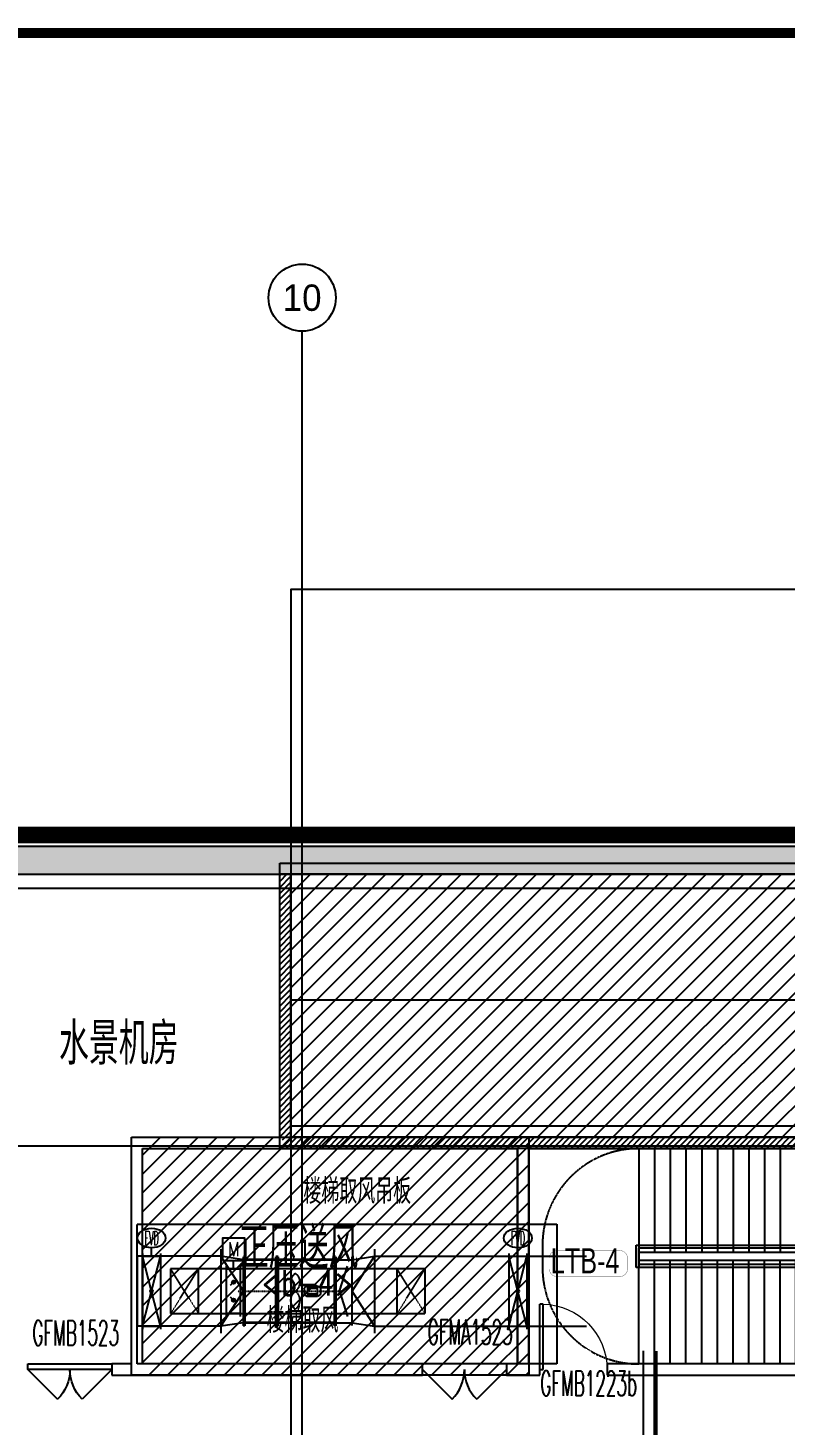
# Model space of a CAD drawing. Extents: x -12047294 to -5625356, y -1456591 to -622873.
# Drawn here: x -6041836 to -6028305, y -668914 to -643954 of the extents above; entities that cross this region are included whole.
import ezdxf
from ezdxf.enums import TextEntityAlignment as Align
from ezdxf.xclip import XClip

# ---------------------------------------------------------------- set-up
doc = ezdxf.new("R2010")
doc.units = 0
doc.header["$LTSCALE"] = 10
doc.header["$MEASUREMENT"] = 0
doc.header["$XCLIPFRAME"] = 2
for name, pattern in [('__DASH', [0.35, 0.25, -0.1]), ('CONTINOUS', [0]), ('DASH', [0.35, 0.25, -0.1]), ('DASHDOT', [1, 0.5, -0.25, 0, -0.25]), ('DASHDOT2', [0.5, 0.25, -0.125, 0, -0.125]), ('DOTE', [2.4200000000000004, 2, -0.2, 0.02, -0.2]), ('HIDDEN', [0.375, 0.25, -0.125])]:
    doc.linetypes.add(name, pattern=pattern)
for name, color, linetype in [('A-COLUMN', 10, 'Continuous'), ('A-DIMAXIS', 3, 'Continuous'), ('A-DIMIDEN', 211, 'Continuous'), ('A-DIMLEAD', 130, 'Continuous'), ('A-DIMSYMB', 3, 'Continuous'), ('A-DOORWIN', 151, 'Continuous'), ('A-FireH', 6, 'Continuous'), ('A-HOLE', 30, 'Continuous'), ('A-STAIR', 152, 'Continuous'), ('A-STAIRS', 150, 'Continuous'), ('A-stru-conc', 1, 'Continuous'), ('A-TEXTDOOR', 181, 'Continuous'), ('A-TextNum', 211, 'Continuous'), ('A-TextRoom', 7, 'Continuous'), ('A-TEXTROOM-AREA', 33, 'Continuous'), ('A-TK', 7, 'Continuous'), ('A-WALL', 2, 'Continuous'), ('A-吊板', 73, 'DASH'), ('AXIS_TEXT', 7, 'Continuous'), ('A用地红线', 10, 'Continuous'), ('DOTE', 9, 'DOTE'), ('PUB_HATCH', 252, 'Continuous'), ('STAIR', 5, 'Continuous'), ('图框', 7, 'Continuous')]:
    doc.layers.add(name, color=color, linetype=linetype)
for name, color, linetype, lineweight in [('M-A-EQUIP', 156, 'Continuous', 35), ('M-A-EQUIP-MID', 156, 'DASHDOT2', 25), ('M-A-EQUIP-OTH', 156, 'CONTINOUS', 25), ('M-DAMP-E', 156, 'Continuous', 25), ('M-DAMP-M', 156, 'Continuous', 25), ('M-DAMP-SC', 156, 'Continuous', 25), ('M-DUCT-FL', 156, 'Continuous', 25), ('M-DUCT-SC', 156, 'Continuous', 20), ('M-DUCT-SX', 156, 'Continuous', 25), ('M-EQUIP-OTH', 156, 'CONTINOUS', 25)]:
    doc.layers.add(name, color=color, linetype=linetype, lineweight=lineweight)
doc.styles.add('_TCH_AXIS', font='tjromand.shx', dxfattribs={"bigfont": 'tjhts.shx'})
doc.styles.add('_TCH_DIM', font='tjromans.shx', dxfattribs={"width": 0.8, "bigfont": 'tjhztxt.shx'})
doc.styles.add('_TCH_WINDOW', font='tjromans.shx', dxfattribs={"width": 0.7, "height": 3.5, "bigfont": 'tjhztxt.shx'})
doc.styles.add('COMPLEX', font='COMPLEX')
doc.styles.add('M-HT', font='tjromant.shx', dxfattribs={"width": 0.8, "bigfont": 'tjhts.shx'})
doc.styles.add('TKZ1_tjhts.shx', font='tjromant.shx', dxfattribs={"bigfont": 'tjhts.shx'})
doc.styles.add('房间功能', font='tjromand.shx', dxfattribs={"width": 0.75, "bigfont": 'tjhts.shx'})
doc.styles.add('注解汉字', font='tjromans.shx', dxfattribs={"width": 0.75, "bigfont": 'tjhztxt.shx'})
pattern_1 = [(45, (0, 0), (-168.3798022700466, 168.3798022700466), [])]
pattern_2 = [(45, (0, 53.85340499999999), (-53.03302980219449, 53.0330298021945), [])]

# ---------------------------------------------------------------- blocks, each defined once
blk = doc.blocks.new('fdsfasd4#$$$')
at = {"layer": 'PUB_HATCH'}
blk.add_hatch(color=256, dxfattribs=at).paths.add_polyline_path([(10143156.14768419, -2074209.301790734), (10143656.14768426, -2074709.301790845), (10182014.72691251, -2074709.301798658), (10182091.44980804, -2074209.301798674)])
at = {"layer": 'A-COLUMN'}
for p, q in [((10143156.14768419, -2074209.301790734), (10182091.44980804, -2074209.301798674)), ((10143656.14768426, -2074709.301790845), (10182014.72691251, -2074709.301798658))]:
    blk.add_line(p, q, dxfattribs=at)
blk = doc.blocks.new('fsrfwRW354TG45')
at = {"layer": 'STAIR', "color": 6}
for p, q in [((1852619.064021462, -313662.1330840075), (1835169.434827435, -313662.5183484168)), ((1852619.111628881, -315912.1330826121), (1835169.482854088, -315912.51834748)), ((1852619.159239442, -318162.1330822145), (1835169.530881669, -318162.5183463375))]:
    blk.add_line(p, q, dxfattribs=at)
blk = doc.blocks.new('A$C6D047567')
at = {"layer": 'A-DIMSYMB', "color": 253, "linetype": 'DASH'}
blk.add_lwpolyline([(-19868.00509735197, -4856.72444509773, 0, 0, 0), (-19868.00509735197, -4046.72444509773, 120, 0, 0), (-19868.00509735197, -3596.72444509773, 0, 0, 0)], format="xyseb", dxfattribs=at)
at = {"layer": 'A-DIMSYMB', "color": 0}
blk.add_lwpolyline([(-35809.39733933471, -5675.001735761063, 0, 0, 0), (-39804.39733933471, -5675.001735756756, 0, 0, 0), (-39804.39733933657, -7475.001735756756, 0, 0, 0), (-35139.39733933657, -7475.001735761747, 120, 0, 0), (-34689.39733933658, -7475.001735762226, 0, 0, 0)], format="xyseb", dxfattribs=at)
at = {"layer": 'A-STAIR', "color": 253, "linetype": 'DASH'}
for p, q in [((-18900.03120825812, 249.8913344558096), (-22550.03120825812, 249.8913344595349)), ((-22550.03120825812, 249.8913344595349), (-22550.00509735197, -4649.999998052488)), ((-20750.00509734731, -500.2244453220628), (-20750.03768185619, 249.8848608934786)), ((-20675.03120824881, 249.891334235901), (-20675.00509734172, -4730.224445322179)), ((-20625.03120824881, 249.8913344582543), (-20625.00509734173, -4780.224445322295)), ((-18900.00509734731, -500.2244451014558), (-18900.03120825812, 249.8913344558096)), ((-20750.00509734731, -449.9999980542343), (-20750.00509735011, -4649.999998054234)), ((-18900.00509734731, -449.9999980551656), (-20750.00509734731, -449.9999980542343)), ((-18900.00509734731, -729.9999980551655), (-20750.00509734731, -729.9999980542343)), ((-18900.00509734731, -500.2244451014558), (-18899.99999985006, -6890.923893003258)), ((-18900.00509734731, -1009.999998055165), (-20750.00509734731, -1009.999998054234)), ((-18900.00509734824, -1289.999998055165), (-20750.00509734824, -1289.999998054234)), ((-18900.00509734824, -1569.999998055165), (-20750.00509734824, -1569.999998054234)), ((-18900.00509734824, -1849.999998055166), (-20750.00509734824, -1849.999998054234)), ((-18900.00509734824, -2129.999998055166), (-20750.00509734824, -2129.999998054234)), ((-18900.00509734824, -2409.999998055166), (-20750.00509734824, -2409.999998054234)), ((-18900.00509734917, -2689.999998055166), (-20750.00509734918, -2689.999998054235)), ((-18900.00509734917, -2969.999998055166), (-20750.00509734918, -2969.999998054234)), ((-19568.92326618172, -3249.999998054933), (-20750.00509734918, -3249.999998054234)), ((-18900.00509734917, -3249.999998055166), (-19568.92326618172, -3249.999998054933)), ((-20061.56775040459, -3529.9999980547), (-20750.00509734918, -3529.999998054235)), ((-18900.00509734917, -3529.999998055166), (-19901.84914392792, -3529.9999980547)), ((-18900.00509734917, -3809.999998055166), (-20750.00509734918, -3809.999998054234)), ((-18900.0050973501, -4089.999998055165), (-20750.00509735011, -4089.999998054234)), ((-18900.0050973501, -4369.999998055166), (-20750.00509735011, -4369.999998054234)), ((-21149.98855653498, -4649.999998054933), (-22549.98855653498, -4649.999998053768)), ((-22549.98855653685, -6890.931253217859), (-22549.98855653498, -4649.999998053768)), ((-20675.00509734172, -4730.224445322179), (-22549.98855653498, -4730.224445319618)), ((-22474.98855654523, -4730.224445095983), (-20750.00509735197, -4730.224445100524)), ((-22269.98855653685, -6890.931253218091), (-22269.98855653498, -4649.999998054002)), ((-21989.98855653685, -6890.931253218325), (-21989.98855653498, -4649.999998054234)), ((-21709.98855653685, -6890.931253218559), (-21709.98855653498, -4649.999998054467)), ((-21429.98855653685, -6890.931253218791), (-21429.98855653498, -4649.9999980547)), ((-21149.98855653685, -6890.931253219023), (-21149.98855653498, -4649.999998054933)), ((-18900.0050973501, -4649.999998055165), (-20750.00509735011, -4649.999998054234)), ((-20625.00509734173, -4780.224445322295), (-22549.98855653498, -4780.224445319501)), ((-21149.98855653685, -6890.931253219023), (-22549.98855653685, -6890.931253217859)), ((-21149.98855653685, -6890.931253219023), (-18899.99999985006, -6890.923893003258))]:
    blk.add_line(p, q, dxfattribs=at)
at = {"layer": 'A-STAIR', "color": 0}
for p, q in [((-39029.39733933378, -4650.00173575757), (-35949.39733933378, -4650.001735760674)), ((-39029.39733933378, -4650.00173575757), (-39029.39733933564, -6500.001735757571)), ((-38749.39733933378, -4650.001735757853), (-38749.39733933564, -6500.001735757853)), ((-38469.39733933378, -4650.001735758135), (-38469.39733933565, -6500.001735758134)), ((-38189.39733933378, -4650.001735758417), (-38189.39733933564, -6500.001735758416)), ((-37909.39733933378, -4650.001735758698), (-37909.39733933564, -6500.0017357587)), ((-37629.39733933378, -4650.00173575898), (-37629.39733933564, -6500.00173575898)), ((-37349.39733933378, -4650.001735759262), (-37349.39733933564, -6500.001735759264)), ((-37069.39733933378, -4650.001735759545), (-37069.39733933564, -6500.001735759544)), ((-36789.39733933378, -4650.001735759827), (-36789.39733933564, -6500.001735759826)), ((-36509.39733933378, -4650.001735760109), (-36509.39733933564, -6500.001735760108)), ((-36229.39733933378, -4650.001735760392), (-36229.39733933564, -6500.001735760392)), ((-35949.39733933378, -4650.001735760674), (-35949.39733933564, -6500.001735760673)), ((-39079.39733933569, -6775.001735757548), (-39079.39733933569, -6375.001735757542)), ((-39079.39733933569, -6375.001735757542), (-34499.39733933562, -6375.001735762484)), ((-39029.39733933569, -6725.001735757595), (-39029.39733933569, -6425.001735757603)), ((-39029.39733933569, -6425.001735757603), (-34549.39733933566, -6425.001735762439)), ((-34549.39733933566, -6425.001735762439), (-34549.39733933751, -8500.001735762438)), ((-34499.39733933562, -6375.001735762484), (-34499.39733933751, -8500.001735762484)), ((-39029.39733933564, -6500.001735757571), (-35949.39733933564, -6500.001735760673)), ((-34549.39733933565, -6650.00173576246), (-39029.39733933564, -6650.001735757951)), ((-39029.39733933751, -8500.001735757949), (-39029.39733933564, -6650.001735757951)), ((-34549.39733933561, -6725.00173576246), (-39029.39733933569, -6725.001735757595)), ((-38749.3973393375, -8500.00173575823), (-38749.39733933564, -6650.00173575823)), ((-38469.3973393375, -8500.001735758515), (-38469.39733933565, -6650.001735758515)), ((-38189.39733933751, -8500.001735758795), (-38189.39733933564, -6650.001735758795)), ((-37909.39733933751, -8500.001735759077), (-37909.39733933564, -6650.001735759076)), ((-37629.39733933751, -8500.001735759359), (-37629.39733933564, -6650.001735759359)), ((-37349.39733933751, -8500.00173575964), (-37349.39733933564, -6650.001735759641)), ((-37069.39733933751, -8500.001735759923), (-37069.39733933564, -6650.001735759923)), ((-36789.39733933751, -8500.001735760205), (-36789.39733933564, -6650.001735760206)), ((-36509.39733933751, -8500.001735760487), (-36509.39733933564, -6650.001735760486)), ((-36229.39733933751, -8500.001735760768), (-36229.39733933564, -6650.001735760769)), ((-35949.39733933751, -8500.00173576105), (-35949.39733933564, -6650.00173576105)), ((-35669.39733933751, -8500.001735761332), (-35669.39733933564, -6650.001735761333)), ((-35389.39733933751, -8500.001735761614), (-35389.39733933565, -6650.001735761613)), ((-35109.39733933751, -8500.001735761896), (-35109.39733933565, -6650.001735761895)), ((-34829.39733933751, -8500.001735762178), (-34829.39733933565, -6650.001735762177)), ((-34549.39733933751, -8500.001735762458), (-34549.39733933565, -6650.00173576246)), ((-34549.39733933567, -6775.00173576246), (-34549.39733933561, -6725.00173576246)), ((-34549.39733933567, -6775.00173576246), (-39079.39733933569, -6775.001735757548)), ((-34549.39733933751, -8500.001735762458), (-39029.39733933751, -8500.001735757949)), ((-34499.39733933751, -8500.001735762484), (-34549.39733933751, -8500.001735762438))]:
    blk.add_line(p, q, dxfattribs=at)
at = {"layer": 'A-STAIR', "color": 253, "linetype": 'DASH', "elevation": 4.657039e-10}
for points in [[(-20825.04713651259, 249.8913344576722), (-22138.9105689032, -242.9766323777148), (-22549.99466012325, -4600.025680024176)], [(-19568.92326618172, -3249.999998054933), (-18900.00509734917, -2979.269967090921)], [(-20750.00509752613, -4047.367965092766), (-20033.74521143828, -3633.835127091268), (-20082.08324213978, -3453.435140540009), (-19876.03830070887, -3626.327374917455), (-19922.21976027265, -3453.975823992049), (-19568.92326618172, -3249.999998054933)], [(-21149.98855653498, -4649.999998054118), (-20750.00509735011, -4649.999998054234)]]:
    blk.add_lwpolyline(points, dxfattribs=at)
at = {"layer": 'A-STAIRS', "color": 253, "linetype": '__DASH'}
for points in [[(-40754.3973393999, -6375.001735782949), (-40754.3973393999, -6775.001735790283)], [(-32824.39733927511, -6375.001735782949), (-32824.39733927511, -6775.001735790283)]]:
    blk.add_lwpolyline(points, dxfattribs=at)
at = {"layer": 'A-STAIRS'}
for points in [[(-39029.39733925927, -6375.001735782949), (-39029.39733925927, -6775.001735790283)], [(-34549.39734267908, -6375.001735782949), (-34549.39734267908, -6775.001735790283)]]:
    blk.add_lwpolyline(points, dxfattribs=at)
at = {"layer": 'A-STAIRS', "color": 253, "linetype": '__DASH'}
for centre, start, end in [((-39029.39733933937, -6375.00173581834), 90, 180), ((-34549.39733933565, -6375.00173581834), 0, 90), ((-39029.39733933937, -6775.001735755009), 180, 270), ((-34549.39733933565, -6775.001735755009), 270, 0)]:
    blk.add_arc(centre, 1725.000000060768, start, end, dxfattribs=at)
at = {"layer": 'A-TK', "color": 253, "linetype": 'DASH', "style": '_TCH_DIM', "width": 0.8}
blk.add_text('上', height=525, rotation=345.5303860476243, dxfattribs=at).set_placement((-20180.10857623185, -5475.883938769436))
at = {"layer": 'A-TK', "color": 0, "style": '_TCH_DIM', "width": 0.8}
blk.add_text('下', height=525, rotation=345.5303860476243, dxfattribs=at).set_placement((-35717.48730208464, -5929.175311859265))
blk = doc.blocks.new('*U90')
at = {"layer": 'M-DAMP-M'}
for p, q in [((0, -50), (0, 1175)), ((0, 1125), (300, 1125)), ((70, 562.5), (215.659950409754, 1012.697424669633)), ((300, -50), (300, 1175)), ((70, 562.5), (215.516237003241, 112.6974246696336)), ((0, 0), (300, 0))]:
    blk.add_line(p, q, dxfattribs=at)
at = {"layer": 'M-DAMP-M', "const_width": 25}
blk.add_lwpolyline([(57.5, 562.5, 1), (82.5, 562.5, 1)], format="xyb", close=True, dxfattribs=at)
blk = doc.blocks.new('YL')
at = {"layer": 'M-A-EQUIP-OTH', "linetype": 'HIDDEN', "ltscale": 0.3}
for p, q in [((319.6440638164931, 72.0223617151496), (319.6440638164931, -72.0223617151496)), ((404.5747020545968, 135.5613999399938), (404.5747020545968, -135.5613999399938)), ((404.5747020545968, 135.5613999399938), (642.9942116407764, 135.5613999399938)), ((404.5747020545968, 123.2376357756875), (642.9942116407764, 123.2376357756875)), ((404.5747020545968, 104.7519914850127), (642.9942116407764, 104.7519914850127)), ((404.5747020545968, 69.83466033808507), (642.9942116407764, 69.83466033808507)), ((642.9942116407764, 135.5613999399938), (642.9942116407764, -135.5613999399938)), ((727.9248498788803, 72.0223617151496), (727.9248498788803, -72.0223617151496)), ((404.5747020545968, -69.83466033808507), (642.9942116407764, -69.83466033808507)), ((404.5747020545968, -104.7519914850127), (642.9942116407764, -104.7519914850127)), ((404.5747020545968, -123.2376357756875), (642.9942116407764, -123.2376357756875)), ((404.5747020545968, -135.5613999399938), (642.9942116407764, -135.5613999399938))]:
    blk.add_line(p, q, dxfattribs=at)
for centre, radius, start, end in [((1121.661057814548, 225), 285.1136363636529, 127.8930093792507, 232.1069906207492), ((771.4337850872688, 225), 285.1136363636237, 307.8930093792508, 52.10699062074925), ((430.45353968993, 12.43839145849051), 125.8133119144893, 101.8700324135828, 151.7323926088357), ((617.1153740054287, 12.43839145849051), 125.8133119144891, 28.2676073911643, 78.12996758641718), ((430.45353968993, -12.43839145849051), 125.8133119144892, 208.2676073911643, 258.1299675864171), ((617.1153740054287, -12.43839145849051), 125.8133119144892, 281.8700324135829, 331.7323926088356), ((1121.661057814548, -225), 285.1136363636495, 127.8930093792507, 232.1069906207492), ((771.4337850872397, -224.9999999999927), 285.1136363636531, 307.8930093792508, 52.10699062074925)]:
    blk.add_arc(centre, radius, start, end, dxfattribs=at)
blk = doc.blocks.new('hl-100-6')
at = {"layer": 'M-A-EQUIP'}
for p, q in [((0, 615.5), (0, -615.5)), ((20, 615.5), (0, 615.5)), ((20, 615.5), (20, -615.5)), ((580, 562.4999999998835), (20, 562.5)), ((620, 615.5), (580, 615.5)), ((580, 615.5), (580, -615.5)), ((600, 615.5), (600, -615.5)), ((620, -615.5), (620, 615.5)), ((1626, 562.5), (619.9999999999708, 562.5)), ((1646, 615.5), (1626, 615.5)), ((1626, 615.5), (1626, -615.5)), ((1646, 615.5), (1646, -615.5)), ((20, -615.5), (0, -615.5)), ((580, -562.4999999998835), (20, -562.5)), ((620, -615.5), (580, -615.5)), ((1626, -562.5), (619.9999999999708, -562.5)), ((1646, -615.5), (1626, -615.5))]:
    blk.add_line(p, q, dxfattribs=at)
at = {"layer": 'M-A-EQUIP-MID', "ltscale": 0.3}
for p, q in [((40, 590.5), (-20, 590.5)), ((640, 590.5), (560, 590.5)), ((1666, 590.5), (1606, 590.5)), ((-100, 0), (1746, 0)), ((40, -590.5), (-20, -590.5)), ((640, -590.5), (560, -590.5)), ((1666, -590.5), (1606, -590.5))]:
    blk.add_line(p, q, dxfattribs=at)
at = {"layer": 'M-A-EQUIP', "xscale": -0.7153820467065088, "yscale": 0.7153820467647165, "zscale": 0.71538204672}
blk.add_blockref('YL', (1606.086230800691, 0), dxfattribs=at)
blk = doc.blocks.new('FL')
at = {"layer": 'M-DUCT-FL'}
blk.add_line((0, -100), (0, 1100), dxfattribs=at)
blk = doc.blocks.new('*U91')
at = {"layer": 'M-DAMP-E'}
for p, q in [((0, -50), (0, 850)), ((0, 800), (250, 800)), ((125, 800), (125, 950)), ((250, -50), (250, 850)), ((71.96699141099815, 506.9669914109837), (178.0330085889436, 613.0330085890164)), ((178.0330085889436, 186.9669914109836), (71.96699141099815, 293.0330085890164)), ((250, 0), (0, 0))]:
    blk.add_line(p, q, dxfattribs=at)
blk.add_lwpolyline([(-75, 950), (325, 950), (325, 1350), (-75, 1350)], close=True, dxfattribs=at)
at = {"layer": 'M-DAMP-E', "const_width": 30}
for points in [[(110, 560, 1), (140, 560, 1)], [(110.0000000000058, 240, 1), (140.0000000000058, 240, 1)]]:
    blk.add_lwpolyline(points, format="xyb", close=True, dxfattribs=at)
at = {"layer": 'M-DAMP-E'}
for centre in [(125, 560), (125.0000000000058, 240)]:
    blk.add_circle(centre, 30, dxfattribs=at)
at = {"layer": 'M-DAMP-E', "style": 'M-HT', "width": 0.8}
blk.add_text('M', height=250, dxfattribs=at).set_placement((125, 1150), align=Align.MIDDLE_CENTER)
blk = doc.blocks.new('FI1250K')
at = {"layer": 'M-DAMP-SC'}
for p, q in [((0, 1300), (0, -50)), ((0, 1250), (320, 1250)), ((0, 0), (320, 1250)), ((320, 0), (0, 1250)), ((160, 1250), (160, 1400)), ((320, 1300), (320, -50)), ((0, 0), (320, 0))]:
    blk.add_line(p, q, dxfattribs=at)
at = {"layer": 'M-DAMP-SC', "const_width": 25}
blk.add_lwpolyline([(147.5, 625, 1), (172.5, 625, 1)], format="xyb", close=True, dxfattribs=at)
at = {"layer": 'M-DAMP-SC'}
blk.add_circle((160, 625), 25, dxfattribs=at)
blk.add_ellipse((160, 1575), major_axis=(250, 0), ratio=0.7, start_param=-3.141592653589793, end_param=3.141592653589793, dxfattribs=at)
at = {"layer": 'M-DAMP-SC', "style": 'M-HT', "width": 1.166666666666666}
blk.add_attdef('F', text='', height=250, dxfattribs=at).set_placement((35, 1450), (285, 1450), align=Align.FIT)
blk = doc.blocks.new('A$C26474180')
at = {"layer": 'M-DUCT-SX'}
for p, q in [((-1328.943199121393, 625.0000000037253), (-2828.943199121394, 625.0000000037253)), ((-2828.943199121394, 625.0000000037253), (-2828.943199121394, -624.9999999962747)), ((-928.9431991213933, 562.5), (-1328.943199121393, 625.0000000037253)), ((-928.9431991213933, 3.7252903e-09), (-1328.943199121393, 625.0000000037253)), ((1017.056800878607, 562.5), (1417.056800878607, 625.0000000037253)), ((1017.056800878607, 3.7252903e-09), (1417.056800878607, 625.0000000037253)), ((1417.056800878607, 625.0000000037253), (5203.220848447643, 625.0000000037253)), ((-1328.943199061789, -624.9999999962747), (-928.9431991213933, 3.7252903e-09)), ((1417.056800819002, -624.9999999962747), (1017.056800878607, 3.7252903e-09)), ((-1328.943199121393, -624.9999999962747), (-2828.943199121394, -624.9999999962747)), ((-928.9431991213933, -562.5), (-1328.943199121393, -624.9999999962747)), ((1017.056800878607, -562.5), (1417.056800878607, -624.9999999962747)), ((1417.056800878607, -624.9999999962747), (5203.220848447643, -624.9999999962747))]:
    blk.add_line(p, q, dxfattribs=at)
at = {"layer": 'M-EQUIP-OTH', "linetype": 'DASH'}
for p, q in [((2317.056800878606, 400.0000000037252), (-2228.943199121394, 400.0000000037252)), ((-2228.943199121394, 400.0000000037252), (-2228.943199121394, -399.9999999962747)), ((-2228.943199121394, -399.9999999962747), (-1728.943199121393, 400.0000000037252)), ((-1728.943199121393, -399.9999999962747), (-2228.943199121394, 400.0000000037252)), ((-1728.943199121393, -399.9999999962747), (-1728.943199121393, 400.0000000037252)), ((1817.056800878606, -399.9999999962747), (1817.056800878606, 400.0000000037252)), ((1817.056800878606, -399.9999999962747), (2317.056800878606, 400.0000000037252)), ((2317.056800878606, -399.9999999962747), (1817.056800878606, 400.0000000037252)), ((2317.056800878606, 400.0000000037252), (2317.056800878606, -399.9999999962747)), ((-2228.943199121394, -399.9999999962747), (2317.056800878606, -399.9999999962747))]:
    blk.add_line(p, q, dxfattribs=at)
at = {"layer": 'M-DUCT-SC'}
blk.add_blockref('*U91', (-1228.943199121393, -399.9999999962747), dxfattribs=at)
at = {"layer": 'M-DUCT-SX'}
ref = blk.add_blockref('FI1250K', (-2728.943199121394, -624.9999999962747), dxfattribs=at)
ref.add_attrib('F', 'FVD', dxfattribs={"layer": 'M-DAMP-SC', "height": 250, "style": 'M-HT', "width": 0.3559322033898307}).set_placement((-2693.943199121394, 825.0000000037253), (-2443.943199121394, 825.0000000037253), align=Align.FIT)
ref = blk.add_blockref('FI1250K', (3817.056800878607, -624.9999999962747), dxfattribs=at)
ref.add_attrib('F', 'FVD', dxfattribs={"layer": 'M-DAMP-SC', "height": 250, "style": 'M-HT', "width": 0.3559322033898307}).set_placement((3852.056800878607, 825.0000000037253), (4102.056800878607, 825.0000000037253), align=Align.FIT)
at = {"layer": 'M-DUCT-SX', "extrusion": (0, 0, -1), "yscale": 1.25, "zscale": -1.25, "rotation": 180}
for p, xscale in [((1328.943199121393, 625.0000000037253), -1.25), ((-1417.056800878607, 625.0000000037253), 1.25)]:
    blk.add_blockref('FL', p, dxfattribs=dict(at, xscale=xscale))
at = {"layer": 'M-DUCT-SX'}
for name, p in [('hl-100-6', (-928.9431991213933, 0)), ('*U90', (717.0568008786067, -562.5))]:
    blk.add_blockref(name, p, dxfattribs=at)
blk = doc.blocks.new('A$C3BF60E85')
at = {"layer": 'M-EQUIP-OTH', "linetype": 'DASH'}
blk.add_lwpolyline([(1.3969839e-09, 2499.999473905889), (7500.000000001396, 2499.999473905889), (7500.000000000467, 1.164153e-10), (0, 1.164153e-10)], close=True, dxfattribs=at)
blk.add_blockref('A$C26474180', (2828.94319912279, 1299.999473905889), dxfattribs=at)
blk = doc.blocks.new('2015建筑类图框_A0')
at = {"const_width": 1.199999999999999}
blk.add_lwpolyline([(24.99999999999943, 831), (1178.999999999999, 830.9999999999995), (1178.999999999999, 9.999999999999543), (25, 10), (24.99999999999943, 831)], close=True, dxfattribs=at)
at = {"style": 'TKZ1_tjhts.shx', "flags": 1}
for tag, p in [('CLIENT', (1138.999999998658, 392.8777875454475)), ('PROJETNAME', (1138.999999998659, 295.7170680904646)), ('SHEETTITLE', (1138.999999998659, 138.3064890712576))]:
    blk.add_attdef(tag, text='', height=5, dxfattribs=at).set_placement(p, align=Align.MIDDLE_CENTER)
at = {"style": 'TKZ1_tjhts.shx'}
for tag, height, p in [('SUB-PROJECT', 3.6, (1148.999999998994, 282.000002223841)), ('SPRONO', 3, (1168.852846214811, 271.4638001611211)), ('DISLIN', 3.6, (1129.113861318944, 125.0165517710425)), ('STAGE', 3.6, (1168.846431443478, 124.5911853885745)), ('REV', 3, (1168.42072034003, 115.0912753739271)), ('SHENO', 3, (1128.971955013341, 114.0987443765084))]:
    blk.add_attdef(tag, text='', height=height, dxfattribs=at).set_placement(p, align=Align.MIDDLE_CENTER)
at = {"style": 'TKZ1_tjhts.shx', "width": 0.6}
blk.add_attdef('PRONO', text='', height=3, dxfattribs=at).set_placement((1129.120276090275, 271.7709236738551), align=Align.MIDDLE_CENTER)
blk = doc.blocks.new('*U174')
at = {"layer": '图框'}
blk.add_blockref('2015建筑类图框_A0', (0, 0), dxfattribs=at)
blk = doc.blocks.new('$DorLib2D$00000001')
for p, q in [((0.45, 0.975), (0.5000000000000002, 0.975)), ((0.45, 0), (0.45, 0.975)), ((0.5, 0), (0.5, 0.975)), ((0.5, 0), (0.45, 0))]:
    blk.add_line(p, q)
at = {"lineweight": 13}
blk.add_arc((0.475, 0), 0.975, 91.46928358135379, 180, dxfattribs=at)
blk = doc.blocks.new('$DorLib2D$00000116')
at = {"color": 0}
for p, q in [((-0.4999999999999929, 7.1e-15), (-0.146446609406766, 0.353553390593234)), ((0.5000000000000071, 7.1e-15), (0.1464466094067731, 0.353553390593234))]:
    blk.add_line(p, q, dxfattribs=at)
for centre, radius, start, end in [((-0.4999999999984653, 4.832e-13), 0.4999999999984674, 0, 45), ((0.4999999999977512, 9.059e-13), 0.4999999999976599, 135, 180)]:
    blk.add_arc(centre, radius, start, end, dxfattribs=at)
blk = doc.blocks.new('_AXISO')
blk.add_circle((0, 0), 0.5)
at = {"layer": 'AXIS_TEXT', "style": 'COMPLEX', "width": 1.041666666666666}
blk.add_attdef('A', text='', height=0.56, dxfattribs=at).set_placement((-0.25, -0.28), (0.25, -0.28), align=Align.FIT)

msp = doc.modelspace()

# ---------------------------------------------------------------- hatches: boundary and pattern name
at = {"layer": 'A-FireH'}
h = msp.add_hatch(dxfattribs=at)
h.set_pattern_fill('普通砖', color=256, scale=30, style=0)
h.set_pattern_definition(pattern_2)
h.paths.add_polyline_path([(-6037269.549976561, -663840.0999328193), (-6037136.216643238, -663773.4332660949), (-6037136.242411924, -659067.9669525371), (-6037336.242411921, -659067.9680478025), (-6037336.216643187, -663773.4332662114)])
h = msp.add_hatch(dxfattribs=at)
h.set_pattern_fill('普通砖', color=256, scale=30, style=0)
h.set_pattern_definition(pattern_2)
h.paths.add_polyline_path([(-6037269.549976561, -663840.0999328193), (-6037336.216643256, -663973.4332661511), (-6033086.14561212, -663973.4332660883), (-6033019.479508857, -663906.7665994735), (-6033086.147302332, -663773.4332661493), (-6037136.216643238, -663773.4332660949)])
h = msp.add_hatch(dxfattribs=at)
h.set_pattern_fill('普通砖', color=256, scale=30, style=0)
h.set_pattern_definition(pattern_2)
h.paths.add_polyline_path([(-6033019.479508857, -663906.7665994735), (-6032886.145612119, -663973.4332661835), (-6021995.680265193, -663973.4332661789), (-6021960.414868793, -663773.4332661652), (-6033086.147302332, -663773.4332661493)])
at = {"layer": 'A-吊板'}
h = msp.add_hatch(dxfattribs=at)
h.set_pattern_fill('ANSI31', color=256, scale=150)
h.set_pattern_definition(pattern_1)
h.paths.add_polyline_path([(-6037136.240286351, -659073.4337402917), (-6014636.09815845, -659073.4337402917), (-6014636.09815845, -663773.4332661418), (-6037136.240286351, -663773.4332661418)])
h = msp.add_hatch(dxfattribs=at)
h.set_pattern_fill('ANSI31', color=256, scale=150)
h.set_pattern_definition(pattern_1)
h.paths.add_polyline_path([(-6039786.143301708, -663773.4325387491), (-6032886.129343929, -663773.4323035072), (-6032886.129343933, -668023.4327079825), (-6039786.143301711, -668023.4329432242)])

# ---------------------------------------------------------------- linework, layer by layer
at = {"layer": 'A-DIMAXIS'}
msp.add_line((-6036936.147302182, -655372.8060850896), (-6036936.147302181, -649372.8060850893), dxfattribs=at)
at = {"layer": 'A-DIMIDEN'}
msp.add_line((-6030843.882887581, -667589.8537370033), (-6030843.882887581, -673024.3260834301), dxfattribs=at)
at = {"layer": 'A-DIMIDEN', "const_width": 75}
msp.add_lwpolyline([(-6030618.882887581, -667589.8537370033), (-6030618.882887581, -671349.6293677064)], dxfattribs=at)
at = {"layer": 'A-DOORWIN'}
msp.add_lwpolyline([(-6041836.147348598, -667823.4336710485), (-6040336.147348598, -667823.4336710485), (-6040336.147348598, -667923.4336710748), (-6041836.147348598, -667923.4336710748)], close=True, dxfattribs=at)
at = {"layer": 'A-TextNum', "const_width": 5, "elevation": -100}
msp.add_lwpolyline([(-6032382.787318927, -665797.472196616), (-6031256.099984345, -665797.472196616, -0.4142135623730951), (-6031121.099984344, -665932.4721966161), (-6031121.099984344, -666125.1905666741, -0.4142135623730951), (-6031256.099984345, -666260.190566674), (-6032382.787318927, -666260.190566674, -0.4142135623730951), (-6032517.787318925, -666125.1905666741), (-6032517.787318925, -665932.4721966161, -0.4142135623730951)], format="xyb", close=True, dxfattribs=at)
at = {"layer": 'A-WALL'}
for p, q in [((-6037336.242411921, -659067.9680478025), (-6037136.242411924, -659067.9669525371)), ((-6037336.216643187, -663773.4332662114), (-6037336.242411921, -659067.9680478025)), ((-6037136.216643238, -663773.4332660949), (-6037136.242411924, -659067.9669525371)), ((-6039986.147718082, -663773.4332662128), (-6037336.216643187, -663773.4332662114)), ((-6039986.139301037, -667823.4336710407), (-6039986.147718082, -663773.4332662128)), ((-6037136.216643238, -663773.4332660949), (-6033086.147302332, -663773.4332661493)), ((-6033086.147302332, -663773.4332661493), (-6021960.414868793, -663773.4332661652)), ((-6039786.147302514, -663973.4332661674), (-6037336.216643256, -663973.4332661511)), ((-6039786.139301126, -667823.4336708572), (-6039786.147302514, -663973.4332661674)), ((-6037336.216643256, -663973.4332661511), (-6033086.14561212, -663973.4332660883)), ((-6033086.113075541, -667823.4538461122), (-6033086.14561212, -663973.4332660883)), ((-6032886.113075727, -667823.433670841), (-6032886.145612119, -663973.4332661835)), ((-6032886.145612119, -663973.4332661835), (-6021995.680265193, -663973.4332661789)), ((-6039986.139301037, -667823.4336710407), (-6040336.147348575, -667823.4336709093)), ((-6040336.147348575, -667823.4336709093), (-6040336.147348575, -668023.4336709483)), ((-6034786.113075607, -667823.43367073), (-6039786.139301126, -667823.4336708572)), ((-6034786.1130756, -668023.4336707527), (-6034786.113075607, -667823.43367073)), ((-6033086.113076635, -667823.4336707186), (-6033286.113075605, -667823.433670699)), ((-6033286.113075605, -667823.433670699), (-6033286.1130756, -668023.4336707243)), ((-6033086.113076635, -667823.4336707186), (-6033086.113075541, -667823.4538461122)), ((-6032686.113076254, -667823.43349557), (-6032886.113075727, -667823.433670841)), ((-6032686.112900978, -668023.4334955714), (-6032686.113076254, -667823.43349557)), ((-6024636.116790688, -667823.4264407116), (-6031486.113075644, -667823.4324439144)), ((-6031486.113075644, -667823.4324439144), (-6031486.112900368, -668023.4324439178)), ((-6040336.147348575, -668023.4336709483), (-6039986.138885329, -668023.4336708685)), ((-6039986.138885329, -668023.4336708685), (-6034786.1130756, -668023.4336707527)), ((-6033286.1130756, -668023.4336707243), (-6032886.111199252, -668023.4336707352)), ((-6032886.111199252, -668023.4336708195), (-6032686.112900978, -668023.4334955714)), ((-6032886.111199252, -668023.4336707352), (-6032886.111199252, -668023.4336707352)), ((-6031486.112900368, -668023.4324439178), (-6024636.116615209, -668023.4264407068))]:
    msp.add_line(p, q, dxfattribs=at)
at = {"layer": 'A-吊板'}
for points in [[(-6037336.240286351, -658873.4337402917), (-6014436.098158451, -658873.4337402917), (-6014436.098158451, -663973.4332661418), (-6037336.240286351, -663973.4332661418)], [(-6037136.240286351, -659073.4337402917), (-6014636.09815845, -659073.4337402917), (-6014636.09815845, -663773.4332661418), (-6037136.240286351, -663773.4332661418)], [(-6039986.147718074, -663773.4332661526), (-6032886.111199252, -663773.4332661526), (-6032886.111199252, -668023.4336707117), (-6039986.147718074, -668023.4336707117)], [(-6039786.147718075, -663973.4332661527), (-6033086.111199252, -663973.4332661527), (-6033086.111199252, -667823.4336707117), (-6039786.147718075, -667823.4336707117)]]:
    msp.add_lwpolyline(points, close=True, dxfattribs=at)
at = {"layer": 'A用地红线', "color": 14, "linetype": 'DASHDOT', "ltscale": 3, "const_width": 300, "elevation": -100}
msp.add_lwpolyline([(-6086536.740068725, -666374.4443309475, -0.414268526685015), (-6078536.124615989, -658373.5586063729), (-6011536.893598028, -658373.6019769701, -0.4142223235686626), (-5991536.147302366, -678373.4539168347), (-5991536.909084975, -745373.9030826407, -0.3336181910775695), (-5997304.173952549, -753056.6549299227, -0.0708226070285111), (-5999536.806125692, -753373.5706593636), (-6066536.037143638, -753373.5272887666, -0.4142223235686626), (-6086536.783439299, -733373.6753489096), (-6086536.740117743, -666373.5534099806)], format="xyb", close=True, dxfattribs=at)
at = {"layer": 'DOTE', "linetype": 'DOTE'}
msp.add_line((-6036936.147302203, -756448.5585566995), (-6036936.14730218, -655372.8060850882), dxfattribs=at)
at = {"layer": 'DOTE'}
for p, q in [((-6089538.827492254, -659323.4332680932), (-5988539.228791817, -659323.433268084)), ((-6089538.82749225, -663923.4332680955), (-5988539.228791817, -663923.4332680871))]:
    msp.add_line(p, q, dxfattribs=at)

# ---------------------------------------------------------------- block references
ref = msp.add_blockref('fsrfwRW354TG45', (-7875759.622197158, -345411.0019222691))
XClip(ref).set_block_clipping_path([(1838623.3819107385, -353893.498077731), (1884215.6221971577, -308572.9980777309)])
msp.add_blockref('A$C6D047567', (-5991886.147302336, -659323.4332680845))
at = {"layer": 'A-DIMAXIS'}
ref = msp.add_blockref('_AXISO', (-6036936.147302181, -648772.8060850896), dxfattribs=dict(at, xscale=1200, yscale=1200, zscale=1200))
ref.add_attrib('A', '10', dxfattribs={"height": 471.1124419423926, "style": '_TCH_AXIS', "width": 1.033333333332155}).set_placement((-6037283.873152187, -649008.3623060606), (-6036588.421452178, -649008.3623060606), align=Align.FIT)
at = {"layer": 'A-DOORWIN'}
ref = msp.add_blockref('$DorLib2D$00000001', (-6032086.112988172, -667923.4329697326), dxfattribs=dict(at, xscale=-1200, yscale=1200, zscale=-1200, rotation=5.02128589923e-05))
ref.add_attrib('A', 'GFMB1223b', (-6032679.093983953, -668394.7010405418), dxfattribs={"layer": 'A-TEXTDOOR', "height": 446.25, "rotation": 5.02128589923e-05, "style": '_TCH_WINDOW', "width": 0.4941176470588236})
ref = msp.add_blockref('$DorLib2D$00000116', (-6041086.147348484, -667923.4336708725), dxfattribs=dict(at, xscale=1500, yscale=-1500, zscale=1500, rotation=2.14744e-10))
ref.add_attrib('A', 'GFMB1523', (-6041756.128118487, -667492.5968148782), dxfattribs={"layer": 'A-TEXTDOOR', "height": 446.25, "style": '_TCH_WINDOW', "width": 0.4941176470588236})
ref = msp.add_blockref('$DorLib2D$00000116', (-6034036.113075767, -667923.4336707437), dxfattribs=dict(at, xscale=-1500, yscale=-1500, zscale=-1500, rotation=1.0759882e-09))
ref.add_attrib('A', 'GFMA1523', (-6034693.372691146, -667476.7361869084), dxfattribs={"layer": 'A-TEXTDOOR', "height": 446.25, "rotation": 1.0759882e-09, "style": '_TCH_WINDOW', "width": 0.4941176470588236})
at = {"layer": 'A-HOLE'}
msp.add_blockref('A$C3BF60E85', (-6039886.113075542, -667823.4538461122), dxfattribs=at)
at = {"layer": 'A-stru-conc'}
msp.add_blockref('fdsfasd4#$$$', (-16201893.94173775, 1415636.14070005, -100), dxfattribs=at)
at = {"layer": '图框', "xscale": 150, "yscale": 150, "zscale": 150}
msp.add_blockref('*U174', (-6102389.771773173, -768693.684593956, -200), dxfattribs=at)

# ---------------------------------------------------------------- texts
at = {"layer": 'A-DIMLEAD', "style": '注解汉字', "width": 0.75}
for s, p in [('楼梯取风吊板', (-6036912.624488678, -664962.0363671338)), ('<b-4>', (-6037657.727985568, -666600.011120931))]:
    msp.add_text(s, height=450, dxfattribs=at).set_placement(p)
at = {"layer": 'A-TextNum', "style": '房间功能', "width": 0.75}
msp.add_text('LTB-4', height=450, dxfattribs=at).set_placement((-6032492.782915171, -666204.8385709231, -100))
at = {"layer": 'A-TextRoom', "style": '注解汉字', "width": 0.75}
for s, p in [('水景机房', (-6041281.220445323, -662474.3136440178)), ('正压送风', (-6038066.113075542, -666123.4543722029))]:
    msp.add_text(s, height=750, dxfattribs=at).set_placement(p)
at = {"layer": 'A-TEXTROOM-AREA', "style": '注解汉字', "width": 0.75}
msp.add_text('楼梯取风', height=450, dxfattribs=at).set_placement((-6037570.59667244, -667267.5778548096))

doc.saveas('drawing.dxf')
